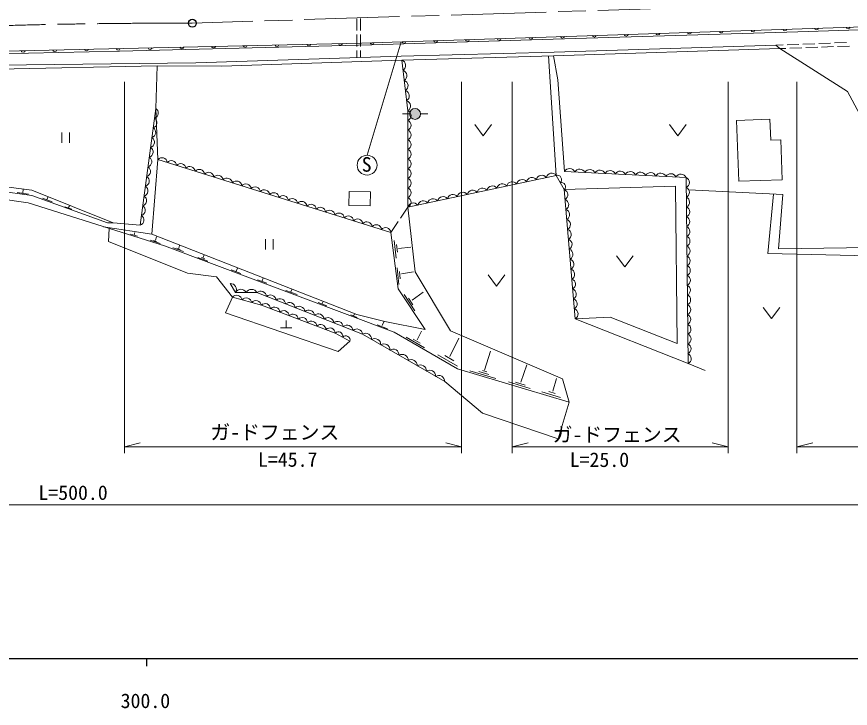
# Model space of a CAD drawing. Units: millimetres, scale not verified. Extents: x 40000 to 680000, y 20000 to 380000.
# Drawn here: x 351624 to 456658, y 198715 to 285783 of the extents above; entities that cross this region are included whole.
import ezdxf
from ezdxf.enums import TextEntityAlignment as Align

# ---------------------------------------------------------------- set-up
doc = ezdxf.new("R2010")
doc.units = ezdxf.units.MM
doc.header["$LTSCALE"] = 1000
doc.linetypes.add('CHAIN', pattern=[18.5, 12, -1.5, 3.5, -1.5])
for name, color, linetype, lineweight in [('M-BGD', 7, 'Continuous', 13), ('M-BMK', 2, 'CHAIN', 13), ('M-BMK-SRVR', 3, 'Continuous', 25), ('M-STR-HTXT', 7, 'Continuous', 13), ('M-TTL-BAND', 7, 'Continuous', 25)]:
    doc.layers.add(name, color=color, linetype=linetype, lineweight=lineweight)
doc.styles.add('ＭＳ ゴシック', font='')
doc.styles.get('ＭＳ ゴシック').set_extended_font_data('MS Gothic')

msp = doc.modelspace()

# ---------------------------------------------------------------- hatches: boundary and pattern name
at = {"layer": 'M-BGD'}
msp.add_hatch(color=256, dxfattribs=at).paths.add_polyline_path([(402494, 273534, 0.97359), (401130, 273571, 0.01338), (401129, 273534, 0.41421), (401811, 272852, 0.41421)])

# ---------------------------------------------------------------- linework, layer by layer
for p, q in [((394477, 285525), (394482, 284025)), ((394949, 285541), (394944, 284041)), ((498365, 285369), (450030, 283891)), ((450030, 283891), (417839, 282924)), ((394484, 283525), (394489, 282025)), ((394943, 283541), (394938, 282041)), ((400062, 282625), (395797, 268341)), ((417839, 282924), (396362, 282236)), ((454678, 282486), (456177, 282547)), ((396362, 282236), (364576, 281438)), ((394491, 281525), (394494, 280636)), ((394936, 281541), (394933, 280650)), ((419280, 280866), (447792, 281767)), ((447278, 282184), (419365, 281310)), ((447278, 282184), (448184, 282221)), ((447792, 281767), (447278, 282184)), ((447792, 281767), (448545, 281794)), ((456301, 276344), (447792, 281767)), ((448683, 282241), (450182, 282302)), ((449045, 281813), (450544, 281867)), ((450682, 282323), (452180, 282384)), ((451043, 281885), (452543, 281939)), ((452680, 282404), (454179, 282465)), ((453042, 281958), (454541, 282012)), ((455041, 282030), (456540, 282084)), ((364576, 281438), (348376, 281083)), ((400072, 280816), (374211, 279984)), ((419365, 281310), (400072, 280816)), ((400153, 280311), (419280, 280866)), ((419596, 265808), (418642, 280848)), ((419280, 280866), (419826, 277821)), ((374211, 279984), (348496, 279672)), ((369324, 279585), (348647, 279180)), ((369152, 274239), (369324, 279585)), ((369324, 279585), (377468, 279572)), ((377468, 279572), (400153, 280311)), ((419826, 277821), (420658, 266301)), ((463748, 262436), (456301, 276344)), ((367178, 259524), (369152, 274239)), ((369421, 267799), (369152, 274239)), ((400216, 273570), (401130, 273571)), ((402509, 273570), (403423, 273571)), ((409343, 272192), (410393, 270792)), ((410393, 270792), (411443, 272192)), ((433871, 272192), (434921, 270792)), ((434921, 270792), (435971, 272192)), ((442322, 272726), (446536, 272873)), ((442590, 265058), (442322, 272726)), ((446536, 272873), (446627, 270238)), ((357295, 271183), (357295, 269883)), ((358270, 269883), (358270, 271183)), ((446627, 270238), (447915, 270283)), ((447915, 270283), (448091, 265250)), ((368663, 258421), (369421, 267799)), ((398761, 258635), (369421, 267799)), ((448091, 265250), (442590, 265058)), ((347658, 264097), (353521, 263272)), ((353534, 263963), (348163, 264638)), ((352396, 263622), (352455, 264016)), ((363780, 259826), (353534, 263963)), ((393462, 262016), (393496, 263783)), ((393496, 263783), (396187, 263731)), ((396187, 263731), (396153, 261963)), ((434632, 264449), (420613, 264013)), ((434856, 244635), (434632, 264449)), ((436331, 263997), (448174, 263399)), ((346980, 263206), (353061, 262329)), ((351667, 263630), (353105, 263429)), ((353521, 263272), (363056, 259845)), ((354869, 262929), (356094, 262468)), ((355460, 262807), (355566, 263078)), ((446251, 255970), (446971, 263459)), ((448174, 263399), (447609, 256573)), ((353061, 262329), (370248, 256940)), ((357691, 261848), (358577, 261544)), ((358171, 261741), (358262, 261954)), ((396153, 261963), (393462, 262016)), ((400918, 261795), (399980, 260421)), ((401831, 253665), (400918, 261795)), ((363056, 259845), (363780, 259826)), ((367178, 259524), (363780, 259826)), ((399698, 260008), (398761, 258635)), ((368663, 258421), (362577, 259346)), ((363190, 257494), (363294, 259121)), ((365946, 258404), (366844, 258138)), ((366416, 258265), (366513, 258611)), ((394474, 248312), (368663, 258421)), ((398761, 258635), (399678, 251542)), ((373140, 253486), (363190, 257494)), ((368451, 257656), (369696, 257223)), ((368884, 257628), (369251, 257502)), ((369109, 257636), (369262, 258050)), ((382959, 257784), (382959, 256484)), ((383934, 256484), (383934, 257784)), ((399188, 257625), (399441, 255379)), ((370248, 256940), (399184, 246074)), ((371291, 256701), (371356, 256677)), ((371356, 256677), (372626, 256204)), ((371822, 256648), (372242, 256482)), ((372035, 256653), (372159, 256984)), ((399494, 257094), (399587, 256137)), ((399720, 256615), (401275, 256761)), ((464497, 256777), (447609, 256573)), ((374433, 255485), (375703, 255012)), ((374900, 255455), (375319, 255290)), ((375113, 255461), (375237, 255792)), ((427209, 255688), (428259, 254288)), ((428259, 254288), (429309, 255688)), ((462805, 255567), (446251, 255970)), ((399547, 254183), (399791, 252051)), ((373140, 253486), (376789, 253048)), ((378648, 253914), (379863, 253457)), ((379291, 253746), (379430, 254113)), ((399870, 253708), (399959, 252769)), ((400119, 253407), (401607, 253682)), ((406288, 246248), (401831, 253665)), ((411009, 253266), (412059, 251866)), ((412059, 251866), (413109, 253266)), ((376789, 253048), (378802, 250476)), ((381980, 252666), (383161, 252237)), ((382570, 252532), (382696, 252851)), ((385535, 251325), (386957, 250789)), ((386177, 251160), (386283, 251431)), ((399678, 251542), (403087, 246398)), ((401440, 250096), (402822, 251100)), ((378802, 250476), (377945, 248522)), ((400443, 250796), (401800, 248772)), ((400997, 250344), (401534, 249511)), ((389621, 249789), (390721, 249366)), ((390130, 249660), (390235, 249915)), ((445681, 249178), (446731, 247778)), ((446731, 247778), (447781, 249178)), ((377945, 248522), (392141, 243617)), ((393710, 248236), (394509, 247921)), ((394086, 248165), (394188, 248391)), ((397997, 247419), (394474, 248312)), ((422004, 247758), (426392, 247955)), ((426392, 247955), (434856, 244635)), ((385582, 246608), (385582, 247525)), ((397050, 246993), (398361, 246497)), ((397664, 246893), (397877, 247389)), ((403087, 246398), (397997, 247419)), ((436218, 242133), (422004, 247758)), ((384884, 246608), (386279, 246608)), ((399184, 246074), (407185, 241443)), ((402078, 245085), (402645, 246195)), ((420404, 240177), (406288, 246248)), ((392141, 243617), (393617, 244933)), ((400684, 245457), (403011, 244116)), ((401587, 245185), (402479, 244683)), ((406211, 243024), (407341, 245323)), ((404669, 243223), (407168, 241787)), ((405560, 243117), (406703, 242439)), ((410556, 241272), (411327, 243668)), ((415164, 239777), (415882, 241957)), ((438385, 241226), (436218, 242133)), ((407185, 241443), (421242, 237276)), ((408731, 241189), (411974, 240215)), ((409865, 241113), (411106, 240746)), ((410296, 241225), (410858, 241083)), ((410294, 235882), (405550, 239838)), ((413578, 239813), (416334, 238962)), ((414491, 239769), (415705, 239414)), ((419170, 238643), (419622, 240229)), ((421242, 237276), (420404, 240177)), ((417779, 238572), (420136, 237846)), ((418691, 238581), (419462, 238351)), ((421242, 237276), (419865, 232644)), ((419865, 232644), (410294, 235882))]:
    msp.add_line(p, q, dxfattribs=at)
for points in [[(73343, 284263), (76895, 283323), (85039, 275480), (96501, 271216), (118246, 274340), (128143, 272974), (136378, 272057), (146158, 271090), (161202, 270223), (183812, 270223), (198995, 271020), (221546, 270163), (237009, 269565), (258273, 271598), (277619, 274340), (296196, 278173), (306955, 278970), (348189, 281402), (395074, 282462), (473838, 285029), (552536, 287458), (575606, 288381)], [(422004, 247758), (420613, 264013), (419596, 265808), (400918, 261795), (400911, 273931), (400153, 280311)], [(436218, 242133), (435971, 265523), (420658, 266301)], [(405550, 239838), (395199, 245810), (381890, 251044), (379198, 251074), (378540, 252180)], [(393617, 244933), (391759, 245960), (382458, 249459), (378802, 250476)]]:
    msp.add_lwpolyline(points, dxfattribs=at)
for centre, radius in [((401811, 273534), 683), ((395775, 267092), 1250)]:
    msp.add_circle(centre, radius, dxfattribs=at)
for centre, radius, start, end in [((432400, 283735), 256, 194.54713, 349.18636), ((436398, 283865), 256, 194.54713, 349.18636), ((440395, 283996), 256, 194.54713, 349.18636), ((444393, 284126), 256, 194.54713, 349.18636), ((448391, 284256), 256, 194.54713, 349.18636), ((452389, 284386), 256, 194.54713, 349.18636), ((456387, 284517), 256, 194.54713, 349.18636), ((400417, 282693), 256, 194.54713, 349.18636), ((404415, 282823), 256, 194.54713, 349.18636), ((408412, 282953), 256, 194.54713, 349.18636), ((412410, 283083), 256, 194.54713, 349.18636), ((416408, 283214), 256, 194.54713, 349.18636), ((420406, 283344), 256, 194.54713, 349.18636), ((424404, 283474), 256, 194.54713, 349.18636), ((428402, 283605), 256, 194.54713, 349.18636), ((352431, 281554), 256, 193.9756, 348.61484), ((356430, 281645), 256, 193.9756, 348.61484), ((360429, 281735), 256, 193.9756, 348.61484), ((364428, 281825), 256, 193.9756, 348.61484), ((368427, 281916), 256, 193.9756, 348.61484), ((372426, 282006), 256, 193.9756, 348.61484), ((376425, 282097), 256, 193.9756, 348.61484), ((380424, 282187), 256, 193.9756, 348.61484), ((384423, 282278), 256, 193.9756, 348.61484), ((388422, 282368), 256, 193.9756, 348.61484), ((392421, 282458), 256, 193.9756, 348.61484), ((396419, 282562), 256, 194.54713, 349.18636), ((399915, 279636), 716, 302.96364, 70.58068), ((400067, 278360), 716, 302.96364, 70.58068), ((400218, 277084), 716, 302.96364, 70.58068), ((400370, 275808), 716, 302.96364, 70.58068), ((400522, 274532), 716, 302.96364, 70.58068), ((368794, 273663), 678, 286.58496, 58.13423), ((400651, 273324), 660, 293.246, 66.81676), ((368630, 272437), 678, 286.58496, 58.13423), ((400652, 272110), 660, 293.246, 66.81676), ((368465, 271211), 678, 286.58496, 58.13423), ((400653, 270897), 660, 293.246, 66.81676), ((368301, 269984), 678, 286.58496, 58.13423), ((400653, 269683), 660, 293.246, 66.81676), ((368136, 268758), 678, 286.58496, 58.13423), ((400654, 268470), 660, 293.246, 66.81676), ((367972, 267532), 678, 286.58496, 58.13423), ((369927, 267356), 672, 6.55229, 138.75518), ((400655, 267256), 660, 293.246, 66.81676), ((367807, 266306), 678, 286.58496, 58.13423), ((371100, 266989), 672, 6.55229, 138.75518), ((372274, 266622), 672, 6.55229, 138.75518), ((373448, 266256), 672, 6.55229, 138.75518), ((374621, 265889), 672, 6.55229, 138.75518), ((375795, 265523), 672, 6.55229, 138.75518), ((376968, 265156), 672, 6.55229, 138.75518), ((400655, 266042), 660, 293.246, 66.81676), ((417793, 265106), 707, 37.85676, 166.39227), ((419038, 265374), 707, 37.85676, 166.39227), ((419735, 265294), 532, 313.93504, 105.14253), ((421280, 265959), 710, 22.99029, 151.1956), ((422556, 265894), 710, 22.99029, 151.1956), ((423832, 265829), 710, 22.99029, 151.1956), ((425108, 265764), 710, 22.99029, 151.1956), ((426384, 265700), 710, 22.99029, 151.1956), ((427661, 265635), 710, 22.99029, 151.1956), ((428937, 265570), 710, 22.99029, 151.1956), ((430213, 265505), 710, 22.99029, 151.1956), ((431489, 265440), 710, 22.99029, 151.1956), ((432765, 265376), 710, 22.99029, 151.1956), ((434041, 265311), 710, 22.99029, 151.1956), ((435317, 265246), 710, 22.99029, 151.1956), ((367643, 265079), 678, 286.58496, 58.13423), ((378142, 264790), 672, 6.55229, 138.75518), ((379316, 264423), 672, 6.55229, 138.75518), ((380489, 264056), 672, 6.55229, 138.75518), ((400656, 264829), 660, 293.246, 66.81676), ((412812, 264036), 707, 37.85676, 166.39227), ((414057, 264304), 707, 37.85676, 166.39227), ((415302, 264571), 707, 37.85676, 166.39227), ((416548, 264839), 707, 37.85676, 166.39227), ((420244, 264396), 532, 313.93504, 105.14253), ((435704, 264905), 674, 294.57284, 66.63591), ((367478, 263853), 678, 286.58496, 58.13423), ((381663, 263690), 672, 6.55229, 138.75518), ((382836, 263323), 672, 6.55229, 138.75518), ((400657, 263615), 660, 293.246, 66.81676), ((407831, 262966), 707, 37.85676, 166.39227), ((409076, 263234), 707, 37.85676, 166.39227), ((410321, 263501), 707, 37.85676, 166.39227), ((411567, 263769), 707, 37.85676, 166.39227), ((420375, 263363), 692, 299.8572, 69.92305), ((435717, 263674), 674, 294.57284, 66.63591), ((367314, 262627), 678, 286.58496, 58.13423), ((384010, 262957), 672, 6.55229, 138.75518), ((385184, 262590), 672, 6.55229, 138.75518), ((386357, 262224), 672, 6.55229, 138.75518), ((400657, 262402), 660, 293.246, 66.81676), ((402850, 261896), 707, 37.85676, 166.39227), ((404095, 262164), 707, 37.85676, 166.39227), ((405341, 262431), 707, 37.85676, 166.39227), ((406586, 262699), 707, 37.85676, 166.39227), ((420482, 262113), 692, 299.8572, 69.92305), ((435730, 262443), 674, 294.57284, 66.63591), ((367149, 261401), 678, 286.58496, 58.13423), ((387531, 261857), 672, 6.55229, 138.75518), ((388704, 261490), 672, 6.55229, 138.75518), ((389878, 261124), 672, 6.55229, 138.75518), ((401605, 261629), 707, 37.85676, 166.39227), ((435743, 261212), 674, 294.57284, 66.63591), ((366985, 260174), 678, 286.58496, 58.13423), ((391052, 260757), 672, 6.55229, 138.75518), ((392225, 260391), 672, 6.55229, 138.75518), ((393399, 260024), 672, 6.55229, 138.75518), ((420589, 260862), 692, 299.8572, 69.92305), ((435756, 259981), 674, 294.57284, 66.63591), ((394572, 259658), 672, 6.55229, 138.75518), ((395746, 259291), 672, 6.55229, 138.75518), ((396919, 258924), 672, 6.55229, 138.75518), ((420696, 259612), 692, 299.8572, 69.92305), ((398093, 258558), 672, 6.55229, 138.75518), ((420803, 258361), 692, 299.8572, 69.92305), ((435769, 258750), 674, 294.57284, 66.63591), ((420910, 257111), 692, 299.8572, 69.92305), ((435782, 257519), 674, 294.57284, 66.63591), ((421017, 255861), 692, 299.8572, 69.92305), ((435795, 256287), 674, 294.57284, 66.63591), ((421124, 254610), 692, 299.8572, 69.92305), ((435808, 255056), 674, 294.57284, 66.63591), ((435820, 253825), 674, 294.57284, 66.63591), ((421231, 253360), 692, 299.8572, 69.92305), ((435833, 252594), 674, 294.57284, 66.63591), ((378596, 251465), 718, 327.02261, 94.44837), ((421338, 252110), 692, 299.8572, 69.92305), ((379867, 250700), 766, 27.91071, 150.8161), ((381213, 250685), 766, 27.91071, 150.8161), ((382374, 250501), 728, 5.3217, 131.743), ((421445, 250859), 692, 299.8572, 69.92305), ((435846, 251363), 674, 294.57284, 66.63591), ((379331, 250017), 700, 9.8244, 139.0844), ((380550, 249678), 700, 9.8244, 139.0844), ((381768, 249339), 700, 9.8244, 139.0844), ((383584, 250025), 728, 5.3217, 131.743), ((384794, 249549), 728, 5.3217, 131.743), ((421552, 249609), 692, 299.8572, 69.92305), ((435859, 250132), 674, 294.57284, 66.63591), ((382940, 248976), 682, 3.82004, 134.94678), ((384102, 248538), 682, 3.82004, 134.94678), ((386004, 249073), 728, 5.3217, 131.743), ((387214, 248597), 728, 5.3217, 131.743), ((421659, 248358), 692, 299.8572, 69.92305), ((435872, 248901), 674, 294.57284, 66.63591), ((385265, 248101), 682, 3.82004, 134.94678), ((386428, 247664), 682, 3.82004, 134.94678), ((387591, 247226), 682, 3.82004, 134.94678), ((388424, 248121), 728, 5.3217, 131.743), ((389634, 247646), 728, 5.3217, 131.743), ((390844, 247170), 728, 5.3217, 131.743), ((435885, 247670), 674, 294.57284, 66.63591), ((388753, 246789), 682, 3.82004, 134.94678), ((389916, 246351), 682, 3.82004, 134.94678), ((392054, 246694), 728, 5.3217, 131.743), ((393264, 246218), 728, 5.3217, 131.743), ((435898, 246439), 674, 294.57284, 66.63591), ((391079, 245914), 682, 3.82004, 134.94678), ((392150, 245570), 552, 347.04825, 135.0865), ((394474, 245742), 728, 5.3217, 131.743), ((395598, 245174), 751, 357.88315, 122.15676), ((435911, 245208), 674, 294.57284, 66.63591), ((393079, 245056), 552, 347.04825, 135.0865), ((396749, 244511), 751, 357.88315, 122.15676), ((397899, 243847), 751, 357.88315, 122.15676), ((399049, 243184), 751, 357.88315, 122.15676), ((435924, 243977), 674, 294.57284, 66.63591), ((400199, 242520), 751, 357.88315, 122.15676), ((435937, 242746), 674, 294.57284, 66.63591), ((401349, 241857), 751, 357.88315, 122.15676), ((402499, 241193), 751, 357.88315, 122.15676), ((403650, 240530), 751, 357.88315, 122.15676), ((404800, 239866), 751, 357.88315, 122.15676)]:
    msp.add_arc(centre, radius, start, end, dxfattribs=at)
at = {"layer": 'M-BMK'}
msp.add_line((473817, 288126), (373755, 284963), dxfattribs=at)
msp.add_arc((371584, -478999), 763965, 89.83723, 94.08278, dxfattribs=at)
at = {"layer": 'M-BMK-SRVR'}
msp.add_circle((373755, 284963), 500, dxfattribs=at)
at = {"layer": 'M-STR-HTXT'}
for p, q in [((365194, 230823), (365194, 277566)), ((407682, 230823), (407682, 277566)), ((414073, 230823), (414073, 277566)), ((441271, 230823), (441271, 277566)), ((449923, 230823), (449923, 277566)), ((365194, 231636), (367194, 232136)), ((407682, 231636), (405682, 232136)), ((414073, 231636), (416073, 232136)), ((441271, 231636), (439271, 232136)), ((449923, 231636), (451923, 232136)), ((365194, 231636), (407682, 231636)), ((414073, 231636), (441271, 231636)), ((449923, 231636), (482224, 231636)), ((73270, 224324), (577650, 224324))]:
    msp.add_line(p, q, dxfattribs=at)
at = {"layer": 'M-TTL-BAND'}
for p, q in [((40000, 205000), (579000, 205000)), ((368000, 205000), (368000, 204000))]:
    msp.add_line(p, q, dxfattribs=at)

# ---------------------------------------------------------------- texts
at = {"layer": 'M-BGD', "style": 'ＭＳ ゴシック'}
msp.add_text('S', height=1833, dxfattribs=at).set_placement((395097, 265718), align=Align.BOTTOM_LEFT)
at = {"layer": 'M-STR-HTXT', "style": 'ＭＳ ゴシック'}
for s, p in [('ガ-ドフェンス', (376026, 232008)), ('ガ-ドフェンス', (419148, 231713)), ('L=45.7', (382030, 228575)), ('L=25.0', (421306, 228546)), ('側\u3000溝\u3000\u3000\u3000L=500.0', (339363, 224401))]:
    msp.add_text(s, height=1833, dxfattribs=at).set_placement(p, align=Align.BOTTOM_LEFT)
at = {"layer": 'M-TTL-BAND', "style": 'ＭＳ ゴシック'}
msp.add_text('300.0', height=1833, dxfattribs=at).set_placement((367844, 198195), align=Align.BOTTOM_CENTER)

doc.saveas('drawing.dxf')
